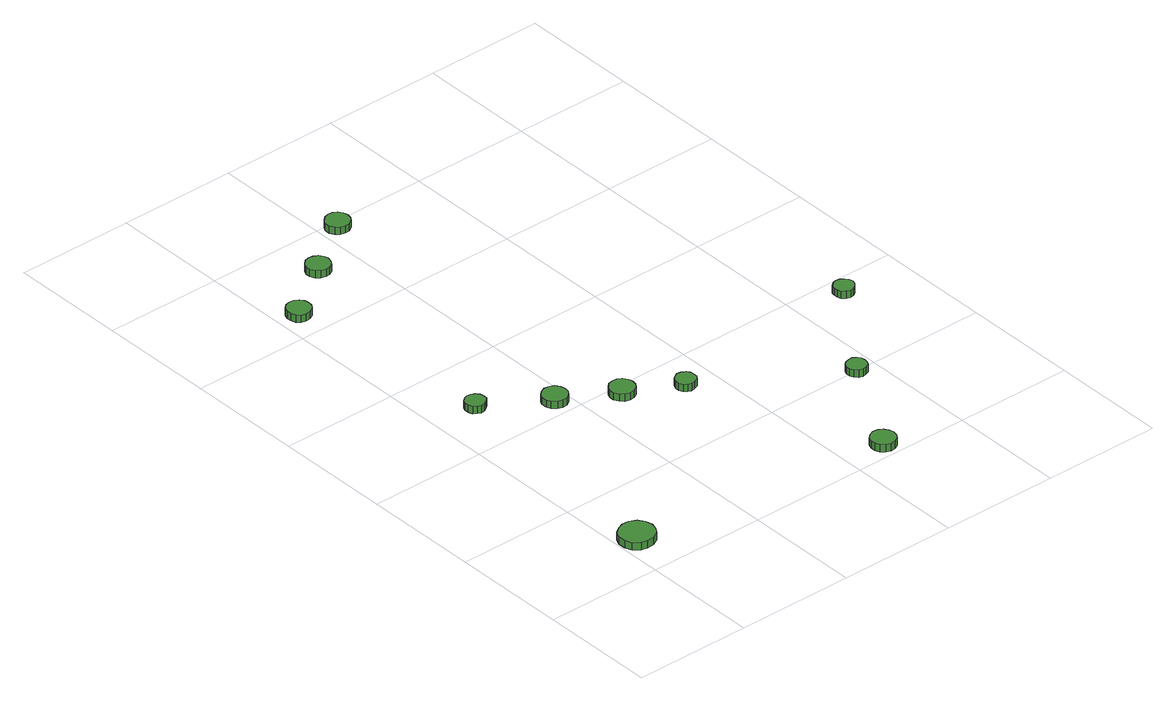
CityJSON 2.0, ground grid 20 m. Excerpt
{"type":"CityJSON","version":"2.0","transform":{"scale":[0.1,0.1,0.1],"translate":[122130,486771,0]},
"CityObjects":{
"tree1":{"type":"SolitaryVegetationObject","attributes":{"function":"something"},"geometry":[{"type":"MultiSurface","lod":"1","boundaries":[[[0,1,2,3,4,5,6,7,8,9,10,11,12,13,14]],[[15,16,17,18,19,20,21,22,23,24,25,26,27,28,29]],[[0,29,28,1]],[[1,28,27,2]],[[2,27,26,3]],[[3,26,25,4]],[[4,25,24,5]],[[5,24,23,6]],[[6,23,22,7]],[[7,22,21,8]],[[8,21,20,9]],[[9,20,19,10]],[[10,19,18,11]],[[11,18,17,12]],[[12,17,16,13]],[[13,16,15,14]],[[14,15,29,0]]]}]},
"tree2":{"type":"SolitaryVegetationObject","attributes":{"function":"something"},"geometry":[{"type":"MultiSurface","lod":"1","boundaries":[[[30,31,32,33,34,35,36,37,38,39,40,41,42,43,44]],[[45,46,47,48,49,50,51,52,53,54,55,56,57,58,59]],[[30,59,58,31]],[[31,58,57,32]],[[32,57,56,33]],[[33,56,55,34]],[[34,55,54,35]],[[35,54,53,36]],[[36,53,52,37]],[[37,52,51,38]],[[38,51,50,39]],[[39,50,49,40]],[[40,49,48,41]],[[41,48,47,42]],[[42,47,46,43]],[[43,46,45,44]],[[44,45,59,30]]]}]},
"tree3":{"type":"SolitaryVegetationObject","attributes":{"function":"something"},"geometry":[{"type":"MultiSurface","lod":"1","boundaries":[[[60,61,62,63,64,65,66,67,68,69,70,71,72,73,74]],[[75,76,77,78,79,80,81,82,83,84,85,86,87,88,89]],[[60,89,88,61]],[[61,88,87,62]],[[62,87,86,63]],[[63,86,85,64]],[[64,85,84,65]],[[65,84,83,66]],[[66,83,82,67]],[[67,82,81,68]],[[68,81,80,69]],[[69,80,79,70]],[[70,79,78,71]],[[71,78,77,72]],[[72,77,76,73]],[[73,76,75,74]],[[74,75,89,60]]]}]},
"tree4":{"type":"SolitaryVegetationObject","attributes":{"function":"something"},"geometry":[{"type":"MultiSurface","lod":"1","boundaries":[[[90,91,92,93,94,95,96,97,98,99,100,101,102,103,104]],[[105,106,107,108,109,110,111,112,113,114,115,116,117,118,119]],[[90,119,118,91]],[[91,118,117,92]],[[92,117,116,93]],[[93,116,115,94]],[[94,115,114,95]],[[95,114,113,96]],[[96,113,112,97]],[[97,112,111,98]],[[98,111,110,99]],[[99,110,109,100]],[[100,109,108,101]],[[101,108,107,102]],[[102,107,106,103]],[[103,106,105,104]],[[104,105,119,90]]]}]},
"tree5":{"type":"SolitaryVegetationObject","attributes":{"function":"something"},"geometry":[{"type":"MultiSurface","lod":"1","boundaries":[[[120,121,122,123,124,125,126,127,128,129,130,131,132,133,134]],[[135,136,137,138,139,140,141,142,143,144,145,146,147,148,149]],[[120,149,148,121]],[[121,148,147,122]],[[122,147,146,123]],[[123,146,145,124]],[[124,145,144,125]],[[125,144,143,126]],[[126,143,142,127]],[[127,142,141,128]],[[128,141,140,129]],[[129,140,139,130]],[[130,139,138,131]],[[131,138,137,132]],[[132,137,136,133]],[[133,136,135,134]],[[134,135,149,120]]]}]},
"tree6":{"type":"SolitaryVegetationObject","attributes":{"function":"something"},"geometry":[{"type":"MultiSurface","lod":"1","boundaries":[[[150,151,152,153,154,155,156,157,158,159,160,161,162,163,164]],[[165,166,167,168,169,170,171,172,173,174,175,176,177,178,179]],[[150,179,178,151]],[[151,178,177,152]],[[152,177,176,153]],[[153,176,175,154]],[[154,175,174,155]],[[155,174,173,156]],[[156,173,172,157]],[[157,172,171,158]],[[158,171,170,159]],[[159,170,169,160]],[[160,169,168,161]],[[161,168,167,162]],[[162,167,166,163]],[[163,166,165,164]],[[164,165,179,150]]]}]},
"tree7":{"type":"SolitaryVegetationObject","attributes":{"function":"something"},"geometry":[{"type":"MultiSurface","lod":"1","boundaries":[[[180,181,182,183,184,185,186,187,188,189,190,191,192,193,194]],[[195,196,197,198,199,200,201,202,203,204,205,206,207,208,209]],[[180,209,208,181]],[[181,208,207,182]],[[182,207,206,183]],[[183,206,205,184]],[[184,205,204,185]],[[185,204,203,186]],[[186,203,202,187]],[[187,202,201,188]],[[188,201,200,189]],[[189,200,199,190]],[[190,199,198,191]],[[191,198,197,192]],[[192,197,196,193]],[[193,196,195,194]],[[194,195,209,180]]]}]},
"tree8":{"type":"SolitaryVegetationObject","attributes":{"function":"something"},"geometry":[{"type":"MultiSurface","lod":"1","boundaries":[[[210,211,212,213,214,215,216,217,218,219,220,221,222,223,224]],[[225,226,227,228,229,230,231,232,233,234,235,236,237,238,239]],[[210,239,238,211]],[[211,238,237,212]],[[212,237,236,213]],[[213,236,235,214]],[[214,235,234,215]],[[215,234,233,216]],[[216,233,232,217]],[[217,232,231,218]],[[218,231,230,219]],[[219,230,229,220]],[[220,229,228,221]],[[221,228,227,222]],[[222,227,226,223]],[[223,226,225,224]],[[224,225,239,210]]]}]},
"tree9":{"type":"SolitaryVegetationObject","attributes":{"function":"something"},"geometry":[{"type":"MultiSurface","lod":"1","boundaries":[[[240,241,242,243,244,245,246,247,248,249,250,251,252,253,254]],[[255,256,257,258,259,260,261,262,263,264,265,266,267,268,269]],[[240,269,268,241]],[[241,268,267,242]],[[242,267,266,243]],[[243,266,265,244]],[[244,265,264,245]],[[245,264,263,246]],[[246,263,262,247]],[[247,262,261,248]],[[248,261,260,249]],[[249,260,259,250]],[[250,259,258,251]],[[251,258,257,252]],[[252,257,256,253]],[[253,256,255,254]],[[254,255,269,240]]]}]},
"tree10":{"type":"SolitaryVegetationObject","attributes":{"function":"something"},"geometry":[{"type":"MultiSurface","lod":"1","boundaries":[[[270,271,272,273,274,275,276,277,278,279,280,281,282,283,284]],[[285,286,287,288,289,290,291,292,293,294,295,296,297,298,299]],[[270,299,298,271]],[[271,298,297,272]],[[272,297,296,273]],[[273,296,295,274]],[[274,295,294,275]],[[275,294,293,276]],[[276,293,292,277]],[[277,292,291,278]],[[278,291,290,279]],[[279,290,289,280]],[[280,289,288,281]],[[281,288,287,282]],[[282,287,286,283]],[[283,286,285,284]],[[284,285,299,270]]]}]},
"tree11":{"type":"SolitaryVegetationObject","attributes":{"function":"something"},"geometry":[{"type":"MultiSurface","lod":"1","boundaries":[[[300,301,302,303,304,305,306,307,308,309,310,311,312,313,314]],[[315,316,317,318,319,320,321,322,323,324,325,326,327,328,329]],[[300,329,328,301]],[[301,328,327,302]],[[302,327,326,303]],[[303,326,325,304]],[[304,325,324,305]],[[305,324,323,306]],[[306,323,322,307]],[[307,322,321,308]],[[308,321,320,309]],[[309,320,319,310]],[[310,319,318,311]],[[311,318,317,312]],[[312,317,316,313]],[[313,316,315,314]],[[314,315,329,300]]]}]}
},
"vertices":[
[62,79,23],[59,91,23],[52,101,23],[41,107,23],[29,108,23],[18,104,23],[8,96,23],[3,85,23],[3,73,23],[8,61,23],[18,53,23],[29,50,23],[41,51,23],[52,57,23],[59,67,23],[59,67,10],[52,57,10],[41,51,10],[29,50,10],[18,53,10],[8,61,10],[3,73,10],[3,85,10],[8,96,10],[18,104,10],[29,108,10],[41,107,10],[52,101,10],[59,91,10],[62,79,10],
[88,490,28],[87,497,28],[82,503,28],[76,506,28],[69,507,28],[63,505,28],[57,500,28],[55,494,28],[55,487,28],[57,480,28],[63,476,28],[69,473,28],[76,474,28],[82,478,28],[87,483,28],[87,483,15],[82,478,15],[76,474,15],[69,473,15],[63,476,15],[57,480,15],[55,487,15],[55,494,15],[57,500,15],[63,505,15],[69,507,15],[76,506,15],[82,503,15],[87,497,15],[88,490,15],
[55,849,24],[54,857,24],[49,864,24],[42,868,24],[33,869,24],[25,866,24],[19,861,24],[16,853,24],[16,845,24],[19,837,24],[25,831,24],[33,829,24],[42,830,24],[49,834,24],[54,841,24],[54,841,11],[49,834,11],[42,830,11],[33,829,11],[25,831,11],[19,837,11],[16,845,11],[16,853,11],[19,861,11],[25,866,11],[33,869,11],[42,868,11],[49,864,11],[54,857,11],[55,849,11],
[193,427,27],[191,436,27],[186,443,27],[179,447,27],[170,448,27],[162,445,27],[155,439,27],[152,432,27],[152,423,27],[155,415,27],[162,409,27],[170,407,27],[179,407,27],[186,412,27],[191,419,27],[191,419,14],[186,412,14],[179,407,14],[170,407,14],[162,409,14],[155,415,14],[152,423,14],[152,432,14],[155,439,14],[162,445,14],[170,448,14],[179,447,14],[186,443,14],[191,436,14],[193,427,14],
[283,379,25],[281,387,25],[276,394,25],[269,399,25],[260,399,25],[252,397,25],[246,391,25],[242,383,25],[242,374,25],[246,367,25],[252,361,25],[260,358,25],[269,359,25],[276,363,25],[281,370,25],[281,370,12],[276,363,12],[269,359,12],[260,358,12],[252,361,12],[246,367,12],[242,374,12],[242,383,12],[246,391,12],[252,397,12],[260,399,12],[269,399,12],[276,394,12],[281,387,12],[283,379,12],
[154,919,23],[152,927,23],[147,934,23],[140,938,23],[132,939,23],[124,937,23],[118,931,23],[114,923,23],[114,915,23],[118,907,23],[124,902,23],[132,899,23],[140,900,23],[147,904,23],[152,911,23],[152,911,10],[147,904,10],[140,900,10],[132,899,10],[124,902,10],[118,907,10],[114,915,10],[114,923,10],[118,931,10],[124,937,10],[132,939,10],[140,938,10],[147,934,10],[152,927,10],[154,919,10],
[364,334,25],[363,341,25],[359,346,25],[352,350,25],[345,351,25],[339,348,25],[334,344,25],[331,337,25],[331,330,25],[334,324,25],[339,319,25],[345,317,25],[352,318,25],[359,321,25],[363,327,25],[363,327,12],[359,321,12],[352,318,12],[345,317,12],[339,319,12],[334,324,12],[331,330,12],[331,337,12],[334,344,12],[339,348,12],[345,351,12],[352,350,12],[359,346,12],[363,341,12],[364,334,12],
[490,27,24],[488,35,24],[483,42,24],[476,47,24],[467,48,24],[459,45,24],[452,39,24],[449,31,24],[449,23,24],[452,15,24],[459,9,24],[467,6,24],[476,7,24],[483,11,24],[488,18,24],[488,18,11],[483,11,11],[476,7,11],[467,6,11],[459,9,11],[452,15,11],[449,23,11],[449,31,11],[452,39,11],[459,45,11],[467,48,11],[476,47,11],[483,42,11],[488,35,11],[490,27,11],
[251,988,22],[249,996,22],[245,1003,22],[237,1007,22],[229,1008,22],[221,1005,22],[215,999,22],[211,992,22],[211,983,22],[215,976,22],[221,970,22],[229,968,22],[237,968,22],[245,973,22],[249,979,22],[249,979,9],[245,973,9],[237,968,9],[229,968,9],[221,970,9],[215,976,9],[211,983,9],[211,992,9],[215,999,9],[221,1005,9],[229,1008,9],[237,1007,9],[245,1003,9],[249,996,9],[251,988,9],
[581,198,24],[580,205,24],[576,210,24],[570,214,24],[563,214,24],[556,212,24],[551,208,24],[548,201,24],[548,194,24],[551,188,24],[556,183,24],[563,181,24],[570,182,24],[576,185,24],[580,191,24],[580,191,11],[576,185,11],[570,182,11],[563,181,11],[556,183,11],[551,188,11],[548,194,11],[548,201,11],[551,208,11],[556,212,11],[563,214,11],[570,214,11],[576,210,11],[580,205,11],[581,198,11],
[703,367,23],[701,374,23],[697,379,23],[691,383,23],[684,384,23],[678,382,23],[672,377,23],[670,371,23],[670,364,23],[672,357,23],[678,353,23],[684,350,23],[691,351,23],[697,355,23],[701,360,23],[701,360,10],[697,355,10],[691,351,10],[684,350,10],[678,353,10],[672,357,10],[670,364,10],[670,371,10],[672,377,10],[678,382,10],[684,384,10],[691,383,10],[697,379,10],[701,374,10],[703,367,10]
]}
